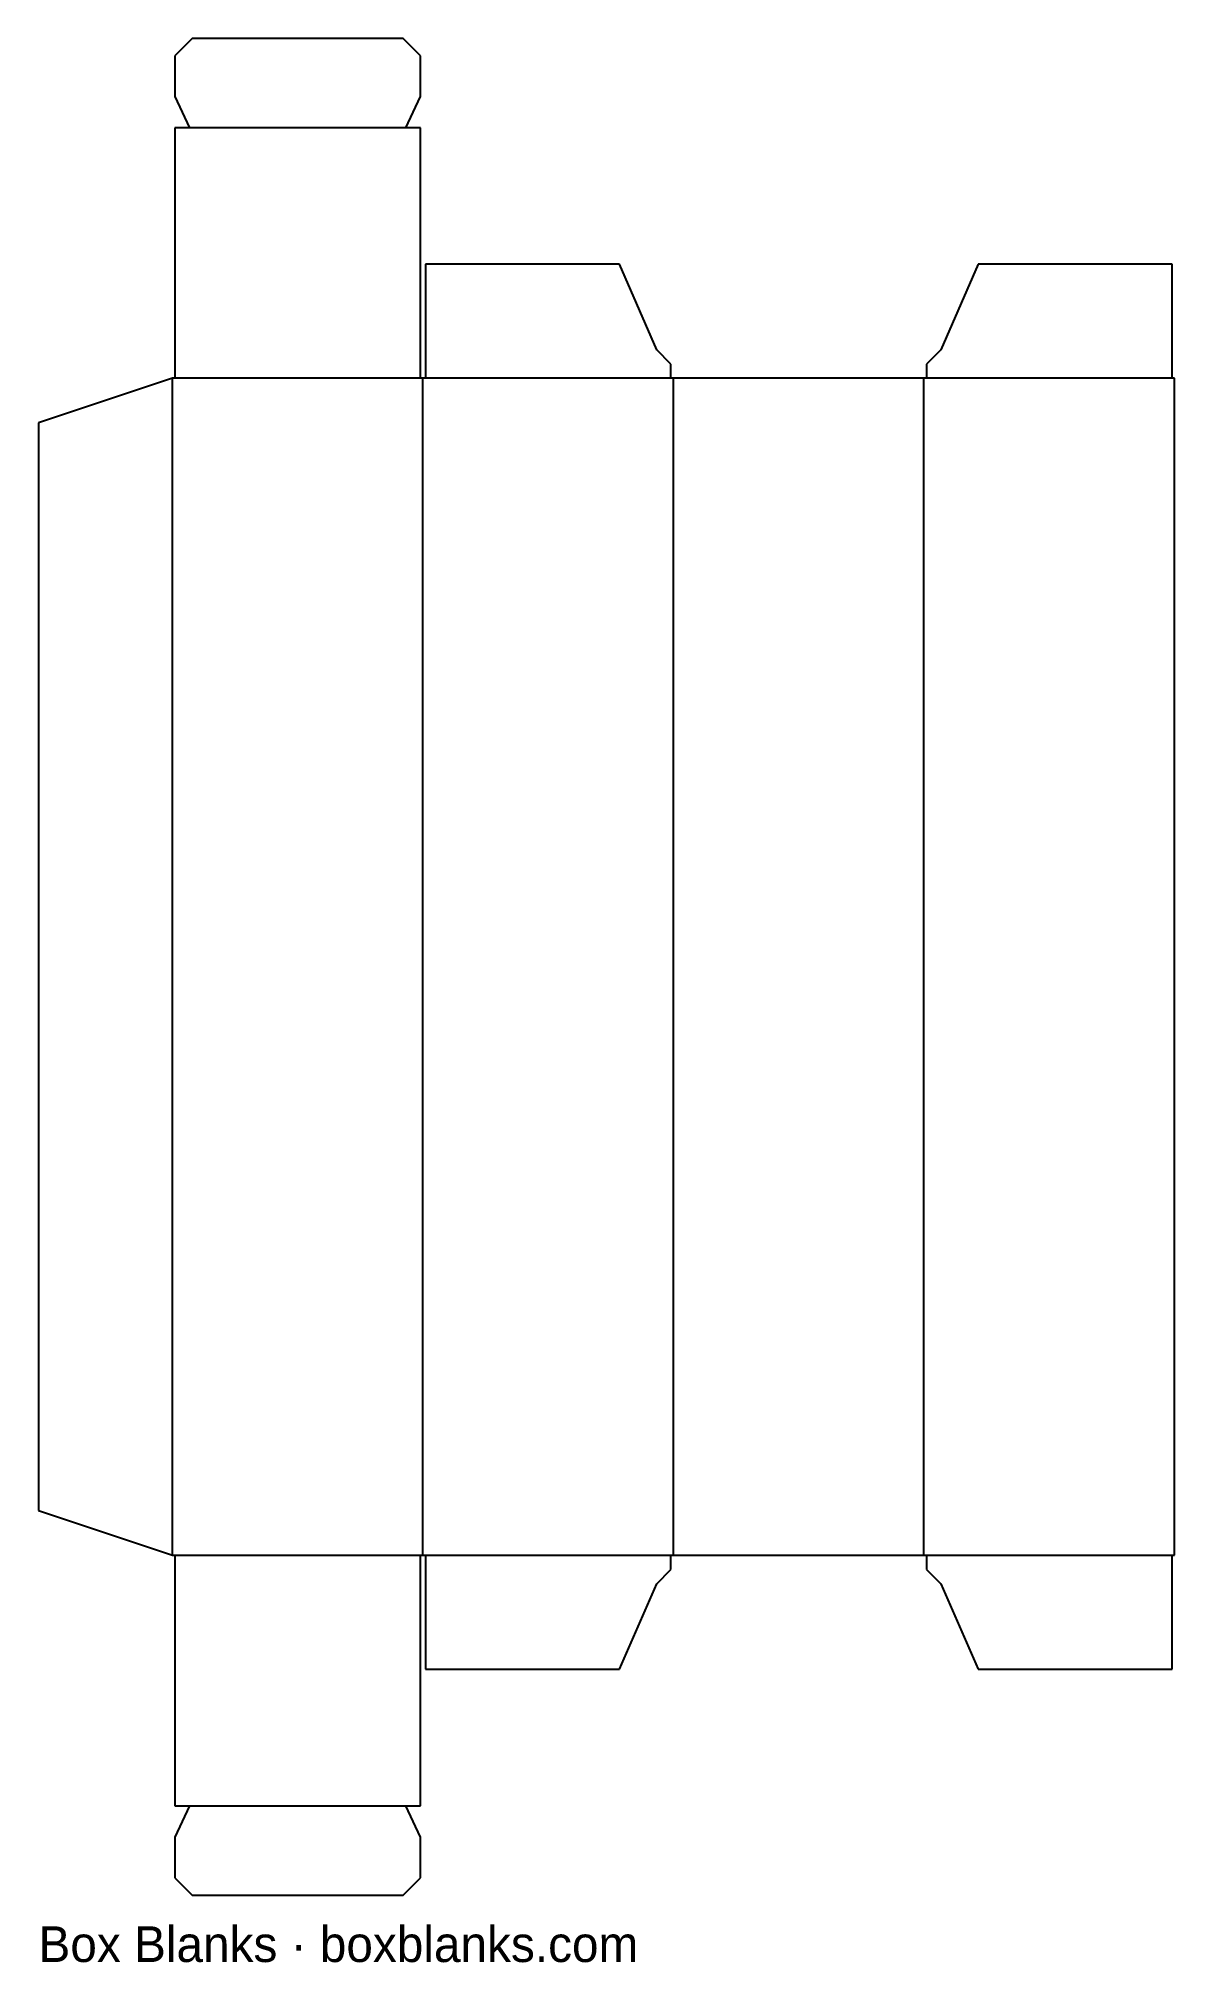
# Model space of a CAD drawing. Header units: millimetres. Extents: x 0 to 102, y -36 to 136.
import ezdxf

# ---------------------------------------------------------------- set-up
doc = ezdxf.new("R2010")
doc.units = ezdxf.units.MM
for name, color, linetype in [('BOXBLANKS_INFO', 8, 'CONTINUOUS'), ('CREASE', 5, 'CONTINUOUS'), ('CUT', 6, 'CONTINUOUS')]:
    doc.layers.add(name, color=color, linetype=linetype)

msp = doc.modelspace()

# ---------------------------------------------------------------- linework, layer by layer
at = {"layer": 'CREASE'}
for p, q in [((32.905, 127.9), (13.545, 127.9)), ((12, 0), (12, 105.45)), ((34.225, 105.45), (12.225, 105.45)), ((34.45, 0), (34.45, 105.45)), ((56.675, 105.45), (34.675, 105.45)), ((56.9, 0), (56.9, 105.45)), ((79.35, 0), (79.35, 105.45)), ((101.575, 105.45), (79.575, 105.45)), ((12.225, 0), (34.225, 0)), ((34.675, 0), (56.675, 0)), ((79.575, 0), (101.575, 0)), ((13.545, -22.45), (32.905, -22.45))]:
    msp.add_line(p, q, dxfattribs=at)
at = {"layer": 'CUT'}
for p, q in [((13.7738, 135.9), (12.225, 134.3512)), ((32.6762, 135.9), (13.7738, 135.9)), ((34.225, 134.3512), (32.6762, 135.9)), ((12.225, 134.3512), (12.225, 130.7)), ((34.225, 130.7), (34.225, 134.3512)), ((12.225, 130.7), (13.545, 127.9)), ((32.905, 127.9), (34.225, 130.7)), ((13.545, 127.9), (12.225, 127.9)), ((12.225, 127.9), (12.225, 105.45)), ((34.225, 127.9), (32.905, 127.9)), ((34.225, 105.45), (34.225, 127.9)), ((52.055, 115.675), (34.675, 115.675)), ((34.675, 115.675), (34.675, 105.45)), ((55.396875, 108.00625), (52.055, 115.675)), ((84.195, 115.675), (80.853125, 108.00625)), ((101.575, 115.675), (84.195, 115.675)), ((101.575, 105.45), (101.575, 115.675)), ((56.675, 106.728125), (55.396875, 108.00625)), ((80.853125, 108.00625), (79.575, 106.728125)), ((12, 105.45), (0, 101.45)), ((12.225, 105.45), (12, 105.45)), ((34.45, 105.45), (34.225, 105.45)), ((34.675, 105.45), (34.45, 105.45)), ((56.675, 105.45), (56.675, 106.728125)), ((56.9, 105.45), (56.675, 105.45)), ((79.35, 105.45), (56.9, 105.45)), ((79.575, 105.45), (79.35, 105.45)), ((79.575, 106.728125), (79.575, 105.45)), ((101.8, 105.45), (101.575, 105.45)), ((101.8, 0), (101.8, 105.45)), ((0, 101.45), (0, 4)), ((0, 4), (12, 0)), ((12, 0), (12.225, 0)), ((12.225, 0), (12.225, -22.45)), ((34.225, -22.45), (34.225, 0)), ((34.225, 0), (34.45, 0)), ((34.45, 0), (34.675, 0)), ((34.675, 0), (34.675, -10.225)), ((56.675, -1.278125), (56.675, 0)), ((56.675, 0), (56.9, 0)), ((56.9, 0), (79.35, 0)), ((79.35, 0), (79.575, 0)), ((79.575, 0), (79.575, -1.278125)), ((101.575, -10.225), (101.575, 0)), ((101.575, 0), (101.8, 0)), ((55.396875, -2.55625), (56.675, -1.278125)), ((79.575, -1.278125), (80.853125, -2.55625)), ((52.055, -10.225), (55.396875, -2.55625)), ((80.853125, -2.55625), (84.195, -10.225)), ((34.675, -10.225), (52.055, -10.225)), ((84.195, -10.225), (101.575, -10.225)), ((12.225, -22.45), (13.545, -22.45)), ((13.545, -22.45), (12.225, -25.25)), ((34.225, -25.25), (32.905, -22.45)), ((32.905, -22.45), (34.225, -22.45)), ((12.225, -25.25), (12.225, -28.9012)), ((34.225, -28.9012), (34.225, -25.25)), ((12.225, -28.9012), (13.7738, -30.45)), ((32.6762, -30.45), (34.225, -28.9012)), ((13.7738, -30.45), (32.6762, -30.45))]:
    msp.add_line(p, q, dxfattribs=at)

# ---------------------------------------------------------------- texts
at = {"layer": 'BOXBLANKS_INFO'}
msp.add_text('Box Blanks · boxblanks.com', height=3.2, dxfattribs=at).set_placement((0, -36.45))

doc.saveas('drawing.dxf')
